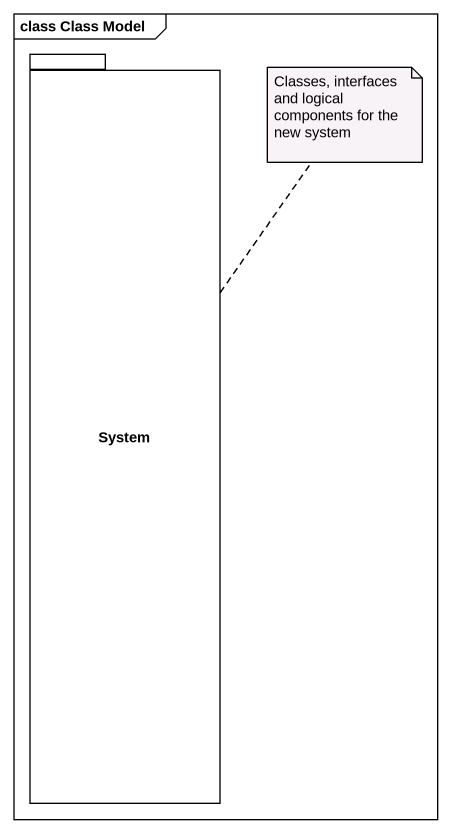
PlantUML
@startuml
mainframe class Class Model
package System {
}
note top of System : Classes, interfaces and logical components for the new system
@enduml
